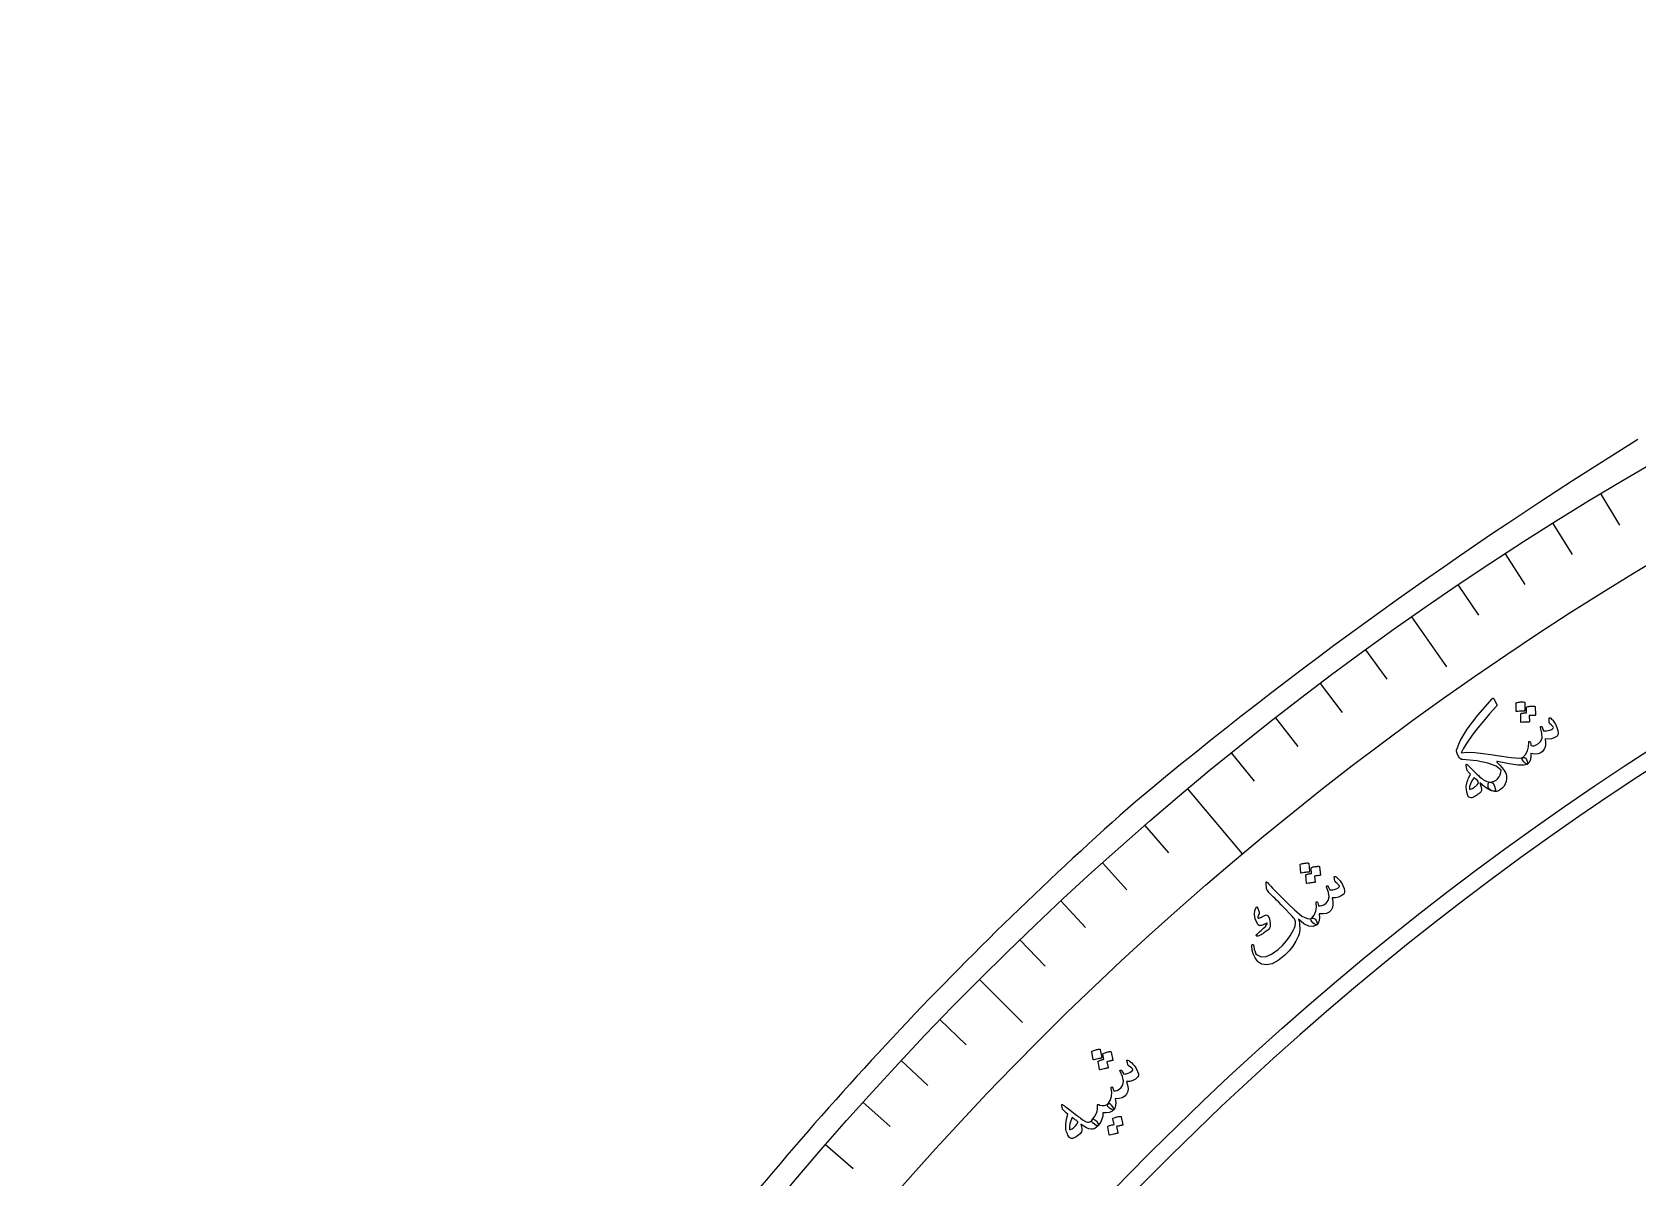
# Model space of a CAD drawing. Header units: millimetres. Extents: x -75 to 75, y -75 to 98.
# Drawn here: x -74.62 to -37.58, y 48.18 to 74.62 of the extents above; entities that cross this region are included whole.
import ezdxf

# ---------------------------------------------------------------- set-up
doc = ezdxf.new("R2010")
doc.units = ezdxf.units.MM
for name, color, linetype in [('CUT_INNER', 6, 'Continuous'), ('CUT_OUTER', 1, 'Continuous'), ('ENGRAVE', 7, 'Continuous'), ('ENGRAVE_FINE', 8, 'Continuous'), ('TEXT', 5, 'Continuous')]:
    doc.layers.add(name, color=color, linetype=linetype)

msp = doc.modelspace()

# ---------------------------------------------------------------- linework, layer by layer
at = {"layer": 'CUT_INNER'}
msp.add_arc((0.0001, -0.0002), 68.6249, 92.275813, 359.648624, dxfattribs=at)
at = {"layer": 'CUT_OUTER'}
for centre, radius, start, end in [((16.6473, -22.2219), 102.8877, 121.804193, 129.761483), ((5.2391, -4.7298), 82.1802, 131.447713, 142.3467)]:
    msp.add_arc(centre, radius, start, end, dxfattribs=at)
at = {"layer": 'ENGRAVE'}
for points in [[(-42.7988, 61.1231), (-41.9944, 59.9742)], [(-47.9632, 57.1603), (-46.7011, 55.6562)], [(-52.7625, 52.7625), (-51.7708, 51.7708)]]:
    msp.add_lwpolyline(points, dxfattribs=at)
for radius in [74.6175, 72.654, 69.0075]:
    msp.add_circle((0, 0), radius, dxfattribs=at)
at = {"layer": 'ENGRAVE_FINE'}
for points in [[(-38.4309, 63.9597), (-37.9974, 63.2384)], [(-39.5413, 63.2792), (-39.0953, 62.5656)], [(-40.6396, 62.5795), (-40.1813, 61.8738)], [(-41.7256, 61.8607), (-41.255, 61.1631)], [(-43.8591, 60.3668), (-43.3644, 59.686)], [(-44.9059, 59.5922), (-44.3995, 58.9201)], [(-45.9391, 58.7994), (-45.421, 58.1363)], [(-46.9583, 57.9887), (-46.4287, 57.3347)], [(-48.9535, 56.3145), (-48.4014, 55.6795)], [(-49.9289, 55.4516), (-49.3658, 54.8263)], [(-50.889, 54.5718), (-50.3151, 53.9564)], [(-51.8337, 53.6753), (-51.2491, 53.07)], [(-53.6753, 51.8337), (-53.07, 51.2491)], [(-54.5718, 50.889), (-53.9564, 50.3151)], [(-55.4516, 49.9289), (-54.8263, 49.3658)], [(-56.3145, 48.9535), (-55.6795, 48.4014)]]:
    msp.add_lwpolyline(points, dxfattribs=at)
at = {"layer": 'TEXT'}
for points in [[(-40.9357, 59.2427), (-40.9305, 59.2457), (-40.9256, 59.2477), (-40.9208, 59.2486), (-40.9163, 59.2484), (-40.9098, 59.2467), (-40.9037, 59.2424), (-40.8982, 59.2356), (-40.8931, 59.2262), (-40.8302, 59.0937), (-40.828, 59.0871), (-40.8282, 59.0805), (-40.8306, 59.0739), (-40.8352, 59.0673), (-40.9968, 58.8871), (-41.141, 58.7197), (-41.2681, 58.5652), (-41.3781, 58.4237), (-41.4712, 58.2954), (-41.5474, 58.1805), (-41.6066, 58.0789), (-41.6491, 57.9908), (-41.5101, 58.0013), (-41.341, 57.9966), (-41.1421, 57.9764), (-40.9134, 57.9405), (-40.8186, 57.9251), (-40.7185, 57.9104), (-40.6134, 57.8963), (-40.5031, 57.8828), (-40.4017, 57.8726), (-40.3232, 57.8684), (-40.2674, 57.8703), (-40.2345, 57.8783), (-40.1998, 57.8852), (-40.1699, 57.8696), (-40.1447, 57.8315), (-40.1243, 57.771), (-40.1209, 57.7533), (-40.1201, 57.7394), (-40.1221, 57.7294), (-40.1267, 57.7233), (-40.206, 57.7023), (-40.3463, 57.707), (-40.5479, 57.7371), (-40.8111, 57.792), (-40.8235, 57.7907), (-40.8306, 57.7878), (-40.8323, 57.7832), (-40.8287, 57.7769), (-40.7606, 57.7046), (-40.7048, 57.6397), (-40.6613, 57.5822), (-40.6301, 57.532), (-40.6171, 57.4945), (-40.6089, 57.4577), (-40.6054, 57.4218), (-40.6066, 57.3868), (-40.617, 57.3263), (-40.6356, 57.2717), (-40.6626, 57.2231), (-40.6979, 57.1805), (-40.7433, 57.1408), (-40.7893, 57.1141), (-40.836, 57.1003), (-40.8834, 57.0997), (-40.9416, 57.1113), (-40.9853, 57.1318), (-41.0145, 57.161), (-41.0291, 57.1991), (-41.0334, 57.2473), (-41.0268, 57.282), (-41.0093, 57.3033), (-40.9808, 57.3111), (-40.9344, 57.3177), (-40.8904, 57.3338), (-40.8487, 57.3594), (-40.8094, 57.3947), (-40.7756, 57.4367), (-40.7507, 57.4827), (-40.7346, 57.5326), (-40.7275, 57.5865), (-40.8486, 57.6783), (-41.0377, 57.7503), (-41.2952, 57.802), (-41.6214, 57.8325), (-41.6481, 57.8377), (-41.6713, 57.8502), (-41.691, 57.8701), (-41.7072, 57.8974), (-41.7339, 57.9544), (-41.752, 57.9995), (-41.7615, 58.0327), (-41.7625, 58.054), (-41.6764, 58.2689), (-41.5114, 58.5382), (-41.2662, 58.8613), (-40.9398, 59.2373), (-40.939, 59.2379), (-40.9384, 59.2386), (-40.938, 59.2393), (-40.9377, 59.24), (-40.9375, 59.2407), (-40.9371, 59.2414), (-40.9365, 59.242), (-40.9357, 59.2427)], [(-40.3857, 59.1344), (-40.385, 59.1381), (-40.3828, 59.1415), (-40.3791, 59.1446), (-40.374, 59.1475), (-40.3524, 59.1529), (-40.3308, 59.1572), (-40.3094, 59.1606), (-40.2881, 59.1629), (-40.2667, 59.1641), (-40.245, 59.1643), (-40.2231, 59.1633), (-40.201, 59.1613), (-40.1946, 59.1594), (-40.1901, 59.1566), (-40.1875, 59.1528), (-40.1868, 59.148), (-40.1813, 58.959), (-40.1827, 58.9545), (-40.1865, 58.9516), (-40.1926, 58.9503), (-40.2011, 58.9506), (-40.2084, 58.9507), (-40.2197, 58.9506), (-40.2351, 58.9503), (-40.2544, 58.9497), (-40.278, 58.9489), (-40.3061, 58.9475), (-40.3386, 58.9455), (-40.3756, 58.9431), (-40.3809, 58.9433), (-40.3844, 58.9447), (-40.3862, 58.9473), (-40.3863, 58.9511)], [(-40.1419, 59.0366), (-40.1411, 59.0403), (-40.139, 59.0436), (-40.1353, 59.0467), (-40.1302, 59.0496), (-40.1086, 59.0549), (-40.0871, 59.0592), (-40.0657, 59.0625), (-40.0445, 59.0647), (-40.0231, 59.0659), (-40.0015, 59.0659), (-39.9796, 59.0649), (-39.9575, 59.0628), (-39.9524, 59.061), (-39.9486, 59.0581), (-39.9462, 59.0538), (-39.9452, 59.0483), (-39.9397, 58.8595), (-39.9409, 58.8562), (-39.9442, 58.8539), (-39.9499, 58.8526), (-39.9578, 58.8523), (-39.9631, 58.8522), (-39.9713, 58.852), (-39.9825, 58.8516), (-39.9967, 58.8512), (-40.0137, 58.8506), (-40.0335, 58.8496), (-40.0562, 58.8483), (-40.0817, 58.8467), (-40.0766, 58.708), (-40.078, 58.7035), (-40.0817, 58.7006), (-40.0879, 58.6993), (-40.0963, 58.6995), (-40.1036, 58.6997), (-40.1149, 58.6996), (-40.1302, 58.6993), (-40.1495, 58.6988), (-40.173, 58.6979), (-40.201, 58.6966), (-40.2335, 58.6947), (-40.2704, 58.6922), (-40.2749, 58.693), (-40.2779, 58.6947), (-40.2793, 58.6976), (-40.2793, 58.7014), (-40.2791, 58.8846), (-40.2784, 58.8882), (-40.2763, 58.8916), (-40.2726, 58.8947), (-40.2675, 58.8976), (-40.2523, 58.9014), (-40.2369, 58.9049), (-40.2214, 58.9079), (-40.2058, 58.9105), (-40.1902, 58.9126), (-40.1745, 58.9138), (-40.1587, 58.9143), (-40.143, 58.9141)], [(-39.6243, 58.7917), (-39.6222, 58.7969), (-39.6172, 58.799), (-39.6091, 58.7981), (-39.5981, 58.7942), (-39.5829, 58.7851), (-39.5655, 58.7694), (-39.5458, 58.7469), (-39.5238, 58.7178), (-39.5001, 58.6838), (-39.4794, 58.649), (-39.4617, 58.6135), (-39.4469, 58.5773), (-39.4247, 58.5026), (-39.4162, 58.4437), (-39.4217, 58.4008), (-39.441, 58.3739), (-39.5043, 58.3362), (-39.5715, 58.314), (-39.6425, 58.3071), (-39.7174, 58.3156), (-39.7062, 58.2295), (-39.7106, 58.1533), (-39.7305, 58.0872), (-39.766, 58.0309), (-39.8156, 57.9899), (-39.8782, 57.9666), (-39.954, 57.9609), (-40.043, 57.9728), (-40.0481, 57.8856), (-40.0635, 57.8151), (-40.0891, 57.7615), (-40.125, 57.7245), (-40.1367, 57.7235), (-40.1545, 57.7322), (-40.1784, 57.7506), (-40.2086, 57.7788), (-40.2339, 57.8098), (-40.2464, 57.8369), (-40.246, 57.8601), (-40.2328, 57.8795), (-40.166, 57.9525), (-40.1208, 58.0357), (-40.0971, 58.129), (-40.0949, 58.2325), (-40.0948, 58.2382), (-40.0938, 58.2429), (-40.0917, 58.2467), (-40.0888, 58.2495), (-40.0844, 58.2519), (-40.0798, 58.2531), (-40.0751, 58.2532), (-40.0702, 58.2521), (-40.0622, 58.2439), (-40.0551, 58.2256), (-40.049, 58.197), (-40.0438, 58.1582), (-40.0094, 58.1492), (-39.9686, 58.1533), (-39.9211, 58.1705), (-39.8671, 58.2007), (-39.8128, 58.2574), (-39.787, 58.3386), (-39.7896, 58.4446), (-39.8206, 58.5753), (-39.8222, 58.5819), (-39.8224, 58.5873), (-39.8211, 58.5915), (-39.8184, 58.5945), (-39.8132, 58.5974), (-39.8081, 58.599), (-39.803, 58.5992), (-39.798, 58.5982), (-39.7929, 58.5953), (-39.7886, 58.5919), (-39.7853, 58.5878), (-39.7828, 58.5832), (-39.7506, 58.4985), (-39.7181, 58.4943), (-39.6829, 58.495), (-39.6451, 58.5007), (-39.6047, 58.5113), (-39.5678, 58.5253), (-39.5425, 58.5401), (-39.5288, 58.5555), (-39.5266, 58.5717), (-39.5341, 58.5891), (-39.5505, 58.61), (-39.5759, 58.6343), (-39.6103, 58.662), (-39.6151, 58.6731), (-39.6191, 58.6984), (-39.6221, 58.738), (-39.6243, 58.7917)], [(-40.9779, 57.3106), (-40.9506, 57.3045), (-40.9255, 57.2868), (-40.9028, 57.2574), (-40.8823, 57.2165), (-40.8651, 57.1664), (-40.8593, 57.1304), (-40.8648, 57.1086), (-40.8817, 57.1009), (-40.9526, 57.1115), (-41.0329, 57.148), (-41.1225, 57.2103), (-41.2215, 57.2985), (-41.1957, 57.2234), (-41.183, 57.1634), (-41.1833, 57.1186), (-41.1968, 57.0888), (-41.2075, 57.0777), (-41.2196, 57.0665), (-41.2332, 57.0552), (-41.2481, 57.0439), (-41.2642, 57.0325), (-41.2812, 57.0206), (-41.2991, 57.0085), (-41.3179, 56.996), (-41.3522, 56.9758), (-41.3806, 56.9615), (-41.403, 56.9532), (-41.4193, 56.9509), (-41.4491, 56.9576), (-41.4724, 56.9687), (-41.4892, 56.9842), (-41.4995, 57.0041), (-41.5189, 57.0811), (-41.5317, 57.1428), (-41.5379, 57.1892), (-41.5375, 57.2203), (-41.5312, 57.254), (-41.5231, 57.2877), (-41.5133, 57.3214), (-41.5016, 57.3551), (-41.488, 57.389), (-41.4723, 57.4235), (-41.4545, 57.4584), (-41.4347, 57.4939), (-41.4911, 57.5542), (-41.5026, 57.5666), (-41.5115, 57.5789), (-41.5175, 57.5908), (-41.5208, 57.6026), (-41.54, 57.705), (-41.5393, 57.7199), (-41.5319, 57.7244), (-41.5177, 57.7187), (-41.4967, 57.7026), (-41.4396, 57.6444), (-41.3869, 57.5913), (-41.3385, 57.5434), (-41.2944, 57.5005), (-41.2546, 57.463), (-41.2188, 57.4312), (-41.1871, 57.405), (-41.1594, 57.3844), (-41.1096, 57.3532), (-41.0628, 57.3304), (-41.0189, 57.3163), (-40.9779, 57.3106)], [(-41.3534, 57.4207), (-41.4048, 57.3464), (-41.4394, 57.2771), (-41.4571, 57.2128), (-41.458, 57.1536), (-41.439, 57.1544), (-41.4176, 57.1595), (-41.3939, 57.1689), (-41.3678, 57.1826), (-41.3537, 57.1919), (-41.34, 57.2018), (-41.3265, 57.2122), (-41.3132, 57.2233), (-41.3004, 57.2352), (-41.2882, 57.2482), (-41.2766, 57.2621), (-41.2655, 57.2771), (-41.2568, 57.2999), (-41.2615, 57.3253), (-41.2797, 57.3532), (-41.3113, 57.3838), (-41.3274, 57.3967), (-41.3398, 57.4072), (-41.3485, 57.4152), (-41.3534, 57.4207)], [(-45.367, 55.405), (-45.3666, 55.4088), (-45.3647, 55.4123), (-45.3614, 55.4158), (-45.3565, 55.4191), (-45.3354, 55.4263), (-45.3143, 55.4325), (-45.2933, 55.4377), (-45.2723, 55.4419), (-45.251, 55.445), (-45.2295, 55.447), (-45.2076, 55.4479), (-45.1853, 55.4478), (-45.1788, 55.4465), (-45.1741, 55.4441), (-45.1712, 55.4406), (-45.1701, 55.4359), (-45.1481, 55.248), (-45.1492, 55.2435), (-45.1527, 55.2402), (-45.1587, 55.2384), (-45.1672, 55.2379), (-45.1744, 55.2374), (-45.1857, 55.2363), (-45.201, 55.2346), (-45.2202, 55.2325), (-45.2436, 55.2295), (-45.2715, 55.2257), (-45.3037, 55.2209), (-45.3404, 55.2153), (-45.3457, 55.215), (-45.3493, 55.2161), (-45.3513, 55.2185), (-45.3517, 55.2223)], [(-45.1156, 55.3287), (-45.1152, 55.3325), (-45.1133, 55.336), (-45.11, 55.3394), (-45.1051, 55.3427), (-45.0841, 55.3499), (-45.063, 55.356), (-45.042, 55.3611), (-45.021, 55.3652), (-44.9998, 55.3682), (-44.9783, 55.3702), (-44.9565, 55.371), (-44.9342, 55.3708), (-44.9289, 55.3696), (-44.9249, 55.3669), (-44.9222, 55.3629), (-44.9207, 55.3575), (-44.8989, 55.1698), (-44.8997, 55.1664), (-44.9029, 55.1639), (-44.9084, 55.1621), (-44.9163, 55.1611), (-44.9215, 55.1605), (-44.9297, 55.1596), (-44.9408, 55.1583), (-44.9549, 55.1567), (-44.9718, 55.1546), (-44.9915, 55.1519), (-45.0139, 55.1486), (-45.0392, 55.1447), (-45.022, 55.007), (-45.023, 55.0025), (-45.0266, 54.9993), (-45.0325, 54.9974), (-45.041, 54.9969), (-45.0482, 54.9964), (-45.0595, 54.9953), (-45.0747, 54.9937), (-45.0939, 54.9916), (-45.1173, 54.9887), (-45.145, 54.9849), (-45.1772, 54.9802), (-45.2138, 54.9745), (-45.2183, 54.9749), (-45.2214, 54.9764), (-45.2231, 54.9791), (-45.2234, 54.9829), (-45.2392, 55.1654), (-45.2388, 55.1691), (-45.2369, 55.1727), (-45.2336, 55.1761), (-45.2287, 55.1794), (-45.2139, 55.1845), (-45.1989, 55.1893), (-45.1837, 55.1936), (-45.1684, 55.1976), (-45.153, 55.201), (-45.1374, 55.2036), (-45.1218, 55.2055), (-45.1061, 55.2066)], [(-46.1523, 54.9856), (-46.1531, 55.0029), (-46.1491, 55.0108), (-46.1405, 55.0094), (-46.127, 54.9986), (-46.116, 54.9876), (-46.0979, 54.9693), (-46.0729, 54.9436), (-46.0409, 54.9107), (-46.0017, 54.8705), (-45.9554, 54.8232), (-45.9019, 54.7688), (-45.8412, 54.7072), (-45.6501, 54.5155), (-45.5008, 54.3705), (-45.3931, 54.2724), (-45.3272, 54.2211), (-45.2602, 54.1863), (-45.2007, 54.1661), (-45.1487, 54.1605), (-45.1041, 54.1695), (-45.0843, 54.1751), (-45.065, 54.1748), (-45.0462, 54.1686), (-45.028, 54.1565), (-45.0115, 54.1405), (-44.998, 54.1228), (-44.9873, 54.1033), (-44.9797, 54.082), (-44.9753, 54.0618), (-44.9744, 54.0455), (-44.9771, 54.033), (-44.9833, 54.0244), (-45.0685, 53.9833), (-45.1671, 53.9906), (-45.2792, 54.0463), (-45.4049, 54.1506), (-45.393, 54.1066), (-45.3842, 54.0591), (-45.3785, 54.0079), (-45.3758, 53.9531), (-45.3772, 53.9019), (-45.3827, 53.8541), (-45.3923, 53.8096), (-45.4061, 53.7685), (-45.4649, 53.6459), (-45.5375, 53.5306), (-45.6239, 53.4225), (-45.7242, 53.3215), (-45.8752, 53.1999), (-46.0136, 53.1247), (-46.1396, 53.0959), (-46.2535, 53.1136), (-46.2823, 53.1271), (-46.3079, 53.1427), (-46.3305, 53.1602), (-46.35, 53.1798), (-46.4073, 53.2617), (-46.4488, 53.3482), (-46.4745, 53.4396), (-46.4843, 53.5356), (-46.4837, 53.5434), (-46.4817, 53.5503), (-46.4783, 53.5564), (-46.4735, 53.5616), (-46.4685, 53.5647), (-46.4631, 53.5658), (-46.4573, 53.5647), (-46.4511, 53.5616), (-46.4466, 53.5566), (-46.443, 53.5498), (-46.4403, 53.5413), (-46.4384, 53.5309), (-46.4247, 53.456), (-46.4075, 53.3967), (-46.3866, 53.353), (-46.3623, 53.3248), (-46.2665, 53.2823), (-46.1539, 53.289), (-46.0244, 53.3448), (-45.878, 53.4494), (-45.777, 53.544), (-45.6832, 53.6511), (-45.5965, 53.7707), (-45.5168, 53.9029), (-45.4949, 53.952), (-45.4806, 54.0013), (-45.4739, 54.0506), (-45.4748, 54.1001), (-45.4782, 54.1158), (-45.4867, 54.1346), (-45.5, 54.1564), (-45.5183, 54.1813), (-45.5517, 54.2211), (-45.6106, 54.2846), (-45.695, 54.3719), (-45.8049, 54.483), (-45.8626, 54.5409), (-45.9125, 54.5908), (-45.9545, 54.6329), (-45.9886, 54.667), (-46.015, 54.6933), (-46.0339, 54.7121), (-46.0452, 54.7234), (-46.049, 54.7272), (-46.0872, 54.7666), (-46.1152, 54.8017), (-46.1328, 54.8324), (-46.1402, 54.8587)], [(-44.5787, 55.1297), (-44.5771, 55.1351), (-44.5723, 55.1376), (-44.5642, 55.1374), (-44.5528, 55.1345), (-44.5369, 55.1268), (-44.5182, 55.1126), (-44.4966, 55.0919), (-44.4722, 55.0648), (-44.4457, 55.033), (-44.422, 55.0002), (-44.4013, 54.9663), (-44.3834, 54.9315), (-44.3548, 54.859), (-44.3413, 54.8011), (-44.3429, 54.7579), (-44.3598, 54.7294), (-44.4197, 54.6864), (-44.4847, 54.6584), (-44.5548, 54.6454), (-44.6302, 54.6473), (-44.6116, 54.5625), (-44.6093, 54.4863), (-44.6234, 54.4186), (-44.6539, 54.3595), (-44.6997, 54.3144), (-44.7601, 54.2857), (-44.8351, 54.2734), (-44.9247, 54.2775), (-44.9223, 54.1902), (-44.9315, 54.1187), (-44.9523, 54.063), (-44.9849, 54.0231), (-44.9964, 54.021), (-45.0149, 54.0281), (-45.0404, 54.0445), (-45.0729, 54.07), (-45.1008, 54.0986), (-45.1156, 54.1245), (-45.1172, 54.1477), (-45.1057, 54.1682), (-45.0455, 54.2467), (-45.0077, 54.3334), (-44.9922, 54.4285), (-44.999, 54.5318), (-44.9994, 54.5374), (-44.9988, 54.5422), (-44.9971, 54.5461), (-44.9944, 54.5492), (-44.9902, 54.552), (-44.9858, 54.5536), (-44.9811, 54.5541), (-44.9761, 54.5534), (-44.9674, 54.546), (-44.9588, 54.5283), (-44.9502, 54.5004), (-44.9416, 54.4622), (-44.9066, 54.4562), (-44.8663, 54.4639), (-44.8205, 54.4851), (-44.7693, 54.5198), (-44.7202, 54.581), (-44.7015, 54.6642), (-44.7133, 54.7696), (-44.7555, 54.8971), (-44.7577, 54.9035), (-44.7584, 54.9089), (-44.7574, 54.9132), (-44.755, 54.9164), (-44.7501, 54.9197), (-44.7451, 54.9218), (-44.7401, 54.9225), (-44.735, 54.9219), (-44.7297, 54.9194), (-44.7251, 54.9164), (-44.7214, 54.9126), (-44.7185, 54.9082), (-44.6791, 54.8267), (-44.6464, 54.8253), (-44.6114, 54.8291), (-44.5742, 54.838), (-44.5349, 54.8521), (-44.4994, 54.8693), (-44.4754, 54.8861), (-44.4631, 54.9027), (-44.4623, 54.919), (-44.4713, 54.9357), (-44.4894, 54.9551), (-44.5169, 54.9771), (-44.5535, 55.0017), (-44.5593, 55.0124), (-44.5654, 55.0373), (-44.5719, 55.0764), (-44.5787, 55.1297)], [(-46.3761, 54.4337), (-46.3727, 54.4359), (-46.3691, 54.4369), (-46.3652, 54.4368), (-46.361, 54.4356), (-46.3582, 54.4336), (-46.3558, 54.4311), (-46.3535, 54.428), (-46.3515, 54.4244), (-46.3132, 54.3109), (-46.31, 54.2988), (-46.3088, 54.2886), (-46.3094, 54.2801), (-46.3119, 54.2735), (-46.3273, 54.2505), (-46.3381, 54.2283), (-46.3443, 54.207), (-46.346, 54.1864), (-46.3433, 54.1787), (-46.335, 54.1751), (-46.3211, 54.1756), (-46.3017, 54.1801), (-46.2901, 54.1847), (-46.2783, 54.1897), (-46.2664, 54.1952), (-46.2544, 54.2012), (-46.2421, 54.2077), (-46.2295, 54.2148), (-46.2166, 54.2226), (-46.2033, 54.2309), (-46.1481, 54.2488), (-46.1056, 54.2253), (-46.0757, 54.1604), (-46.0583, 54.0542), (-46.0579, 54.0185), (-46.0611, 53.9877), (-46.0678, 53.9618), (-46.0779, 53.9409), (-46.0926, 53.922), (-46.1159, 53.8995), (-46.1479, 53.8733), (-46.1885, 53.8435), (-46.2096, 53.8287), (-46.2302, 53.8153), (-46.2503, 53.8034), (-46.2699, 53.7929), (-46.2888, 53.7836), (-46.3067, 53.7751), (-46.3236, 53.7675), (-46.3395, 53.7607), (-46.3508, 53.7584), (-46.3605, 53.7585), (-46.3685, 53.7611), (-46.3748, 53.7662), (-46.3792, 53.7733), (-46.3801, 53.7804), (-46.3774, 53.7874), (-46.3712, 53.7943), (-46.3502, 53.8149), (-46.3261, 53.838), (-46.2988, 53.8634), (-46.2683, 53.8911), (-46.2113, 53.9429), (-46.1687, 53.9855), (-46.1403, 54.0188), (-46.1263, 54.043), (-46.1253, 54.0471), (-46.1261, 54.0508), (-46.1285, 54.0541), (-46.1327, 54.0569), (-46.136, 54.058), (-46.1404, 54.0579), (-46.1458, 54.0565), (-46.1523, 54.0539), (-46.2083, 54.0254), (-46.2325, 54.0143), (-46.2553, 54.0072), (-46.2766, 54.0042), (-46.2965, 54.0051), (-46.3162, 54.0092), (-46.3325, 54.017), (-46.3453, 54.0285), (-46.3546, 54.0437), (-46.4025, 54.1588), (-46.422, 54.2621), (-46.4132, 54.3538), (-46.3761, 54.4337)], [(-50.1743, 51.0923), (-50.1742, 51.096), (-50.1727, 51.0998), (-50.1696, 51.1035), (-50.1651, 51.1072), (-50.1448, 51.1163), (-50.1243, 51.1244), (-50.1038, 51.1315), (-50.0833, 51.1375), (-50.0624, 51.1425), (-50.0411, 51.1465), (-50.0194, 51.1494), (-49.9972, 51.1513), (-49.9906, 51.1506), (-49.9857, 51.1486), (-49.9825, 51.1453), (-49.981, 51.1407), (-49.9422, 50.9557), (-49.9428, 50.951), (-49.946, 50.9475), (-49.9518, 50.9451), (-49.9602, 50.9438), (-49.9674, 50.9427), (-49.9785, 50.9406), (-49.9936, 50.9376), (-50.0125, 50.9336), (-50.0356, 50.9286), (-50.063, 50.9223), (-50.0947, 50.9146), (-50.1307, 50.9057), (-50.1359, 50.905), (-50.1396, 50.9057), (-50.1419, 50.908), (-50.1426, 50.9117)], [(-49.9171, 51.039), (-49.917, 51.0427), (-49.9154, 51.0464), (-49.9124, 51.0501), (-49.9079, 51.0538), (-49.8875, 51.0629), (-49.8672, 51.0709), (-49.8467, 51.0778), (-49.8261, 51.0838), (-49.8053, 51.0887), (-49.7841, 51.0926), (-49.7624, 51.0954), (-49.7402, 51.0972), (-49.7348, 51.0964), (-49.7306, 51.0942), (-49.7275, 51.0904), (-49.7255, 51.0852), (-49.6869, 50.9002), (-49.6874, 50.8968), (-49.6903, 50.8939), (-49.6957, 50.8916), (-49.7034, 50.8899), (-49.7086, 50.8889), (-49.7166, 50.8873), (-49.7276, 50.885), (-49.7415, 50.8821), (-49.7581, 50.8784), (-49.7775, 50.874), (-49.7996, 50.8687), (-49.8244, 50.8626), (-49.7949, 50.727), (-49.7955, 50.7224), (-49.7987, 50.7188), (-49.8045, 50.7165), (-49.8129, 50.7152), (-49.82, 50.7141), (-49.8311, 50.712), (-49.8461, 50.709), (-49.865, 50.7051), (-49.8881, 50.7001), (-49.9154, 50.6938), (-49.947, 50.6862), (-49.9829, 50.6774), (-49.9875, 50.6773), (-49.9907, 50.6785), (-49.9926, 50.681), (-49.9932, 50.6848), (-50.0254, 50.8651), (-50.0253, 50.8689), (-50.0238, 50.8726), (-50.0208, 50.8763), (-50.0163, 50.88), (-50.0019, 50.8865), (-49.9874, 50.8925), (-49.9727, 50.8983), (-49.9578, 50.9036), (-49.9428, 50.9084), (-49.9275, 50.9124), (-49.9121, 50.9156), (-49.8965, 50.9182)], [(-49.3644, 50.8891), (-49.3633, 50.8946), (-49.3587, 50.8976), (-49.3506, 50.8981), (-49.339, 50.8962), (-49.3225, 50.8899), (-49.3026, 50.8775), (-49.2793, 50.8589), (-49.2525, 50.834), (-49.2232, 50.8048), (-49.1967, 50.7742), (-49.173, 50.7424), (-49.1521, 50.7093), (-49.117, 50.6397), (-49.0983, 50.5832), (-49.0961, 50.5401), (-49.1104, 50.5101), (-49.1661, 50.4619), (-49.2283, 50.4282), (-49.297, 50.4089), (-49.3722, 50.404), (-49.346, 50.3213), (-49.3369, 50.2455), (-49.3448, 50.1769), (-49.3699, 50.1153), (-49.4114, 50.0662), (-49.469, 50.0322), (-49.5426, 50.0132), (-49.6323, 50.0092), (-49.6219, 49.9225), (-49.6246, 49.8504), (-49.6404, 49.7931), (-49.6693, 49.7504), (-49.6805, 49.7473), (-49.6996, 49.7527), (-49.7264, 49.7667), (-49.7611, 49.7891), (-49.7915, 49.8151), (-49.8085, 49.8396), (-49.8123, 49.8625), (-49.8027, 49.884), (-49.7498, 49.9676), (-49.7199, 50.0574), (-49.713, 50.1535), (-49.7291, 50.2558), (-49.73, 50.2613), (-49.7298, 50.2662), (-49.7285, 50.2702), (-49.7261, 50.2735), (-49.7222, 50.2767), (-49.7179, 50.2787), (-49.7133, 50.2796), (-49.7082, 50.2794), (-49.6989, 50.2727), (-49.6887, 50.2559), (-49.6777, 50.2289), (-49.6657, 50.1916), (-49.6303, 50.1888), (-49.5908, 50.2001), (-49.5471, 50.2253), (-49.4993, 50.2645), (-49.4559, 50.3299), (-49.4448, 50.4145), (-49.466, 50.5183), (-49.5195, 50.6415), (-49.5223, 50.6477), (-49.5234, 50.653), (-49.5229, 50.6574), (-49.5207, 50.6608), (-49.5161, 50.6646), (-49.5114, 50.667), (-49.5064, 50.6682), (-49.5013, 50.668), (-49.4958, 50.6661), (-49.491, 50.6635), (-49.487, 50.6601), (-49.4837, 50.6559), (-49.4371, 50.5783), (-49.4044, 50.5798), (-49.3699, 50.5867), (-49.3337, 50.599), (-49.2957, 50.6166), (-49.2619, 50.6369), (-49.2396, 50.6558), (-49.2288, 50.6735), (-49.2295, 50.6898), (-49.2399, 50.7056), (-49.2598, 50.7232), (-49.2891, 50.7427), (-49.3278, 50.7639), (-49.3345, 50.774), (-49.3429, 50.7982), (-49.3528, 50.8366), (-49.3644, 50.8891)], [(-50.8658, 49.8511), (-50.8664, 49.8692), (-50.8607, 49.8772), (-50.8486, 49.8753), (-50.8301, 49.8635), (-50.8198, 49.8554), (-50.8054, 49.8445), (-50.7869, 49.8306), (-50.7643, 49.8137), (-50.7375, 49.7937), (-50.7064, 49.7702), (-50.671, 49.7432), (-50.6313, 49.7127), (-50.5922, 49.6828), (-50.5573, 49.6559), (-50.5265, 49.6322), (-50.4998, 49.6116), (-50.4773, 49.5942), (-50.4591, 49.5801), (-50.4452, 49.5692), (-50.4356, 49.5617), (-50.3735, 49.5158), (-50.3204, 49.4852), (-50.276, 49.4699), (-50.2406, 49.4698), (-50.2213, 49.4754), (-50.2018, 49.486), (-50.1823, 49.5016), (-50.1625, 49.5221), (-50.1487, 49.5322), (-50.1337, 49.5356), (-50.1176, 49.5323), (-50.1003, 49.5224), (-50.0825, 49.5074), (-50.0664, 49.4903), (-50.0519, 49.4712), (-50.0391, 49.4501), (-50.0299, 49.4303), (-50.0251, 49.4135), (-50.0245, 49.3999), (-50.0282, 49.3895), (-50.0669, 49.351), (-50.107, 49.3244), (-50.1486, 49.3099), (-50.1916, 49.3073), (-50.2406, 49.3178), (-50.2959, 49.3409), (-50.3575, 49.3768), (-50.4254, 49.4254), (-50.4102, 49.3691), (-50.4031, 49.32), (-50.4039, 49.2781), (-50.4128, 49.2433), (-50.4259, 49.2207), (-50.4448, 49.1978), (-50.4696, 49.1743), (-50.5004, 49.1505), (-50.5353, 49.1277), (-50.5668, 49.1108), (-50.5948, 49.0995), (-50.6195, 49.0941), (-50.6436, 49.0939), (-50.6644, 49.0983), (-50.6817, 49.1074), (-50.6955, 49.1212), (-50.7096, 49.1416), (-50.7233, 49.1663), (-50.7364, 49.1953), (-50.7491, 49.2286), (-50.7607, 49.2632), (-50.7689, 49.2917), (-50.774, 49.3142), (-50.7758, 49.3306), (-50.7724, 49.4086), (-50.7629, 49.4882), (-50.7474, 49.5694), (-50.7259, 49.6521), (-50.7566, 49.6783), (-50.7828, 49.7012), (-50.8046, 49.7208), (-50.8218, 49.7371), (-50.8352, 49.7519), (-50.8454, 49.7669), (-50.8525, 49.7822), (-50.8565, 49.7976)], [(-49.8027, 49.884), (-49.7871, 49.8919), (-49.7745, 49.8965), (-49.7649, 49.8978), (-49.7582, 49.8957), (-49.7505, 49.8902), (-49.7419, 49.8824), (-49.7327, 49.8723), (-49.7227, 49.8601), (-49.6927, 49.8187), (-49.6738, 49.7867), (-49.666, 49.7639), (-49.6693, 49.7504), (-49.7148, 49.7162), (-49.7716, 49.6934), (-49.8397, 49.6817), (-49.9191, 49.6812), (-49.9207, 49.6069), (-49.9394, 49.5336), (-49.9753, 49.4611), (-50.0282, 49.3895), (-50.0363, 49.3841), (-50.0459, 49.3828), (-50.057, 49.3855), (-50.0696, 49.3923), (-50.1441, 49.4422), (-50.1524, 49.4479), (-50.1594, 49.4559), (-50.1651, 49.4663), (-50.1696, 49.4791), (-50.1714, 49.4907), (-50.1709, 49.5017), (-50.1679, 49.5122), (-50.1625, 49.5221), (-50.0994, 49.6083), (-50.0584, 49.6899), (-50.0395, 49.767), (-50.0426, 49.8396), (-50.0438, 49.8489), (-50.0427, 49.8574), (-50.0394, 49.8652), (-50.0338, 49.8723), (-50.0272, 49.8773), (-50.0205, 49.8789), (-50.0138, 49.8773), (-50.0071, 49.8723), (-50.0014, 49.8669), (-49.996, 49.8627), (-49.991, 49.8595), (-49.9863, 49.8575), (-49.9315, 49.8525), (-49.8826, 49.8552), (-49.8397, 49.8657), (-49.8027, 49.884)], [(-50.6242, 49.5731), (-50.6588, 49.5004), (-50.681, 49.4318), (-50.6907, 49.3672), (-50.6879, 49.3066), (-50.6855, 49.3005), (-50.6815, 49.2967), (-50.6758, 49.2954), (-50.6685, 49.2965), (-50.6465, 49.3057), (-50.6248, 49.3177), (-50.6035, 49.3326), (-50.5824, 49.3503), (-50.5617, 49.3709), (-50.5412, 49.3943), (-50.5211, 49.4207), (-50.5013, 49.4498), (-50.4987, 49.4549), (-50.4969, 49.461), (-50.4959, 49.4682), (-50.4956, 49.4766), (-50.5087, 49.4877), (-50.5227, 49.4991), (-50.5375, 49.5108), (-50.5532, 49.5227), (-50.5697, 49.5349), (-50.587, 49.5474), (-50.6052, 49.5601), (-50.6242, 49.5731)], [(-49.6863, 49.5435), (-49.6863, 49.5472), (-49.6848, 49.5509), (-49.6819, 49.5545), (-49.6775, 49.5582), (-49.6575, 49.5673), (-49.6375, 49.5753), (-49.6173, 49.5823), (-49.5971, 49.5883), (-49.5766, 49.5932), (-49.5556, 49.5971), (-49.5341, 49.6), (-49.5122, 49.6019), (-49.5069, 49.6011), (-49.5026, 49.5989), (-49.4995, 49.5952), (-49.4974, 49.59), (-49.4552, 49.4068), (-49.4556, 49.4034), (-49.4585, 49.4006), (-49.4637, 49.3983), (-49.4714, 49.3966), (-49.4773, 49.3961), (-49.4863, 49.3946), (-49.4983, 49.3921), (-49.5134, 49.3886), (-49.5316, 49.3841), (-49.5533, 49.3786), (-49.5784, 49.3721), (-49.6069, 49.3646), (-49.5747, 49.2214), (-49.5745, 49.2162), (-49.5772, 49.2122), (-49.5826, 49.2096), (-49.5908, 49.2082), (-49.5979, 49.207), (-49.6088, 49.2049), (-49.6236, 49.2019), (-49.6423, 49.198), (-49.665, 49.1929), (-49.692, 49.1866), (-49.7231, 49.1789), (-49.7585, 49.17), (-49.7631, 49.1699), (-49.7663, 49.1711), (-49.7683, 49.1736), (-49.7689, 49.1773), (-49.8062, 49.3574), (-49.8062, 49.3611), (-49.8047, 49.3648), (-49.8018, 49.3685), (-49.7974, 49.3722), (-49.7811, 49.3806), (-49.7645, 49.3879), (-49.7476, 49.3942), (-49.7304, 49.3995), (-49.7131, 49.4039), (-49.6956, 49.4074), (-49.678, 49.4101), (-49.6604, 49.412)]]:
    msp.add_lwpolyline(points, close=True, dxfattribs=at)

doc.saveas('drawing.dxf')
